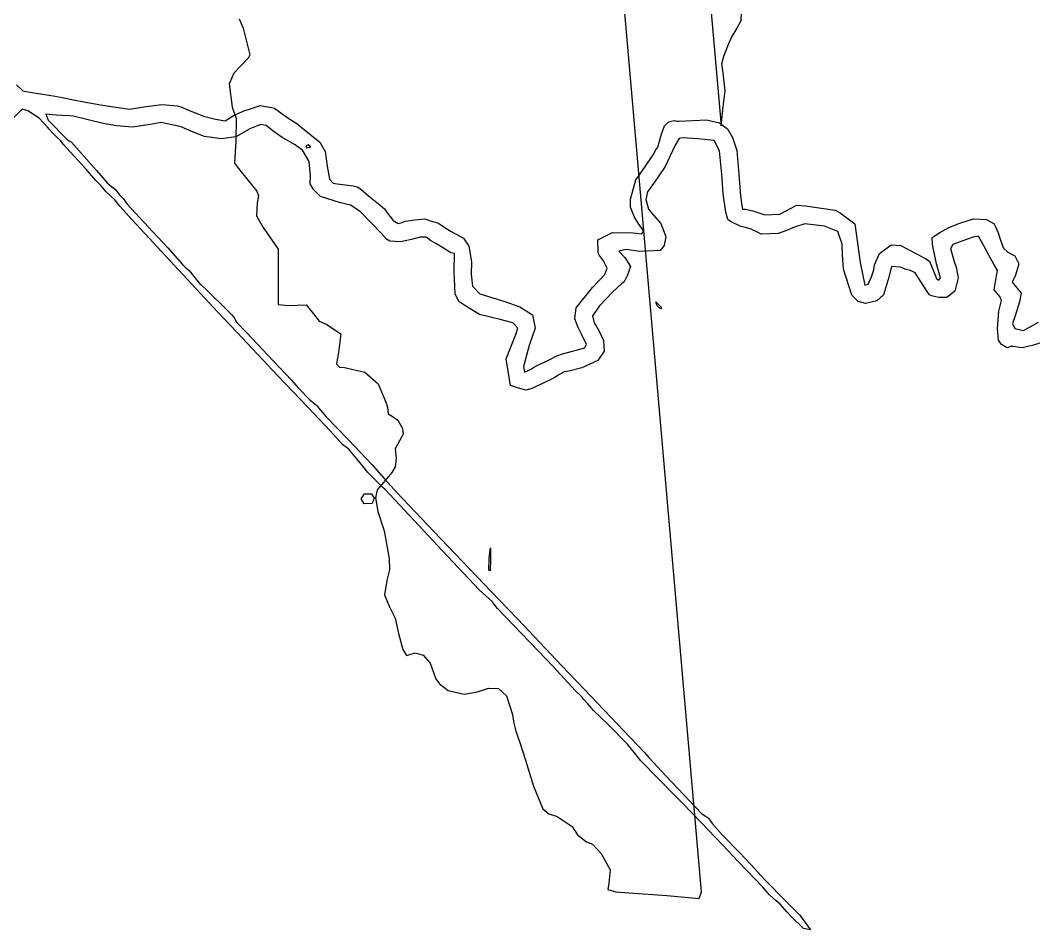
# Model space of a CAD drawing. Extents: x -65 to 166, y -50 to 139.
# Drawn here: x -23.72 to 23.04, y -39.86 to 2.11 of the extents above; entities that cross this region are included whole.
import ezdxf

# ---------------------------------------------------------------- set-up
doc = ezdxf.new("R2010")
doc.units = 0

msp = doc.modelspace()

# ---------------------------------------------------------------- linework, layer by layer
at = {"layer": 'Layer 1'}
for p, q in [((-2.193231, 120.798113), (8.61337, -2.753)), ((7.711687, -38.121853), (-3.0949, 85.98545)), ((9.544554, 2.101146), (9.567423, 2.892996)), ((-13.62233, 2.179736), (-13.432922, 1.745323)), ((9.269132, 1.595146), (9.544554, 2.101146)), ((-13.432922, 1.745323), (-13.12959, 0.513053)), ((9.091265, 1.325443), (9.269132, 1.595146)), ((8.736428, 0.463946), (8.973697, 1.038626)), ((8.973697, 1.038626), (9.091265, 1.325443)), ((-13.12959, 0.513053), (-13.212147, 0.362414)), ((-13.212147, 0.362414), (-13.865939, -0.335425)), ((8.647074, 0.096865), (8.736428, 0.463946)), ((8.715467, -0.331341), (8.647074, 0.096865)), ((-13.865939, -0.335425), (-14.080743, -0.821905)), ((8.804656, -1.148025), (8.715467, -0.331341)), ((-23.900568, -0.85962), (-23.607385, -1.149144)), ((-14.080743, -0.821905), (-13.939731, -1.899985)), ((-23.607385, -1.149144), (-23.367341, -1.197273)), ((-23.367341, -1.197273), (-23.075633, -1.239471)), ((-23.075633, -1.239471), (-22.115436, -1.394899)), ((-22.115436, -1.394899), (-21.786882, -1.444201)), ((8.708447, -1.876641), (8.804656, -1.148025)), ((-21.786882, -1.444201), (-21.338855, -1.539685)), ((-21.338855, -1.539685), (-20.711617, -1.669572)), ((-20.711617, -1.669572), (-20.26359, -1.74582)), ((-20.26359, -1.74582), (-20.024642, -1.793507)), ((-20.024642, -1.793507), (-18.680562, -1.991751)), ((-18.025572, -1.885489), (-17.196736, -1.768983)), ((-17.196736, -1.768983), (-16.476092, -1.83987)), ((-16.476092, -1.83987), (-16.262721, -1.902713)), ((-13.195928, -2.005723), (-12.653668, -1.815093)), ((-12.653668, -1.815093), (-12.130718, -1.912599)), ((-23.630799, -1.99693), (-24.325706, -2.676797)), ((-23.380896, -2.060633), (-23.630799, -1.99693)), ((-22.850896, -2.404834), (-23.380896, -2.060633)), ((-22.061635, -2.259782), (-22.540307, -2.217765)), ((-22.540307, -2.217765), (-22.435459, -2.499753)), ((-21.46664, -2.298105), (-22.061635, -2.259782)), ((-21.283373, -2.313627), (-21.46664, -2.298105)), ((-19.905143, -2.65583), (-21.283373, -2.313627)), ((-18.680562, -1.991751), (-18.025572, -1.885489)), ((-16.262721, -1.902713), (-16.002937, -2.02384)), ((-16.002937, -2.02384), (-15.602131, -2.181266)), ((-15.602131, -2.181266), (-15.263471, -2.305763)), ((-15.263471, -2.305763), (-14.717642, -2.457951)), ((-14.273501, -2.521933), (-13.851327, -2.266849)), ((-13.939731, -1.899985), (-13.764738, -2.417791)), ((-13.851327, -2.266849), (-13.362928, -2.052699)), ((-13.362928, -2.052699), (-13.195928, -2.005723)), ((-12.130718, -1.912599), (-11.997467, -1.949612)), ((-11.997467, -1.949612), (-11.462406, -2.335805)), ((-11.462406, -2.335805), (-11.206408, -2.500084)), ((8.61337, -2.753), (8.708447, -1.876641)), ((-22.450992, -2.843277), (-22.850896, -2.404834)), ((-22.435459, -2.499753), (-21.548714, -3.410743)), ((-19.277905, -2.765956), (-19.905143, -2.65583)), ((-18.546952, -2.813974), (-19.277905, -2.765956)), ((-17.724745, -2.69995), (-18.546952, -2.813974)), ((-17.21698, -2.606963), (-17.724745, -2.69995)), ((-16.30108, -2.802896), (-17.21698, -2.606963)), ((-15.783292, -3.039263), (-16.30108, -2.802896)), ((-14.717642, -2.457951), (-14.273501, -2.521933)), ((-13.764738, -2.417791), (-13.782675, -3.469665)), ((-12.626033, -2.704095), (-13.09899, -2.875768)), ((-12.376204, -2.738716), (-12.626033, -2.704095)), ((-12.04925, -3.001236), (-12.376204, -2.738716)), ((-11.206408, -2.500084), (-10.965828, -2.648392)), ((-10.965828, -2.648392), (-10.777784, -2.797735)), ((-10.777784, -2.797735), (-9.905063, -3.517291)), ((5.843641, -3.185278), (6.004534, -2.753836)), ((6.004534, -2.753836), (6.20039, -2.567333)), ((6.20039, -2.567333), (6.443167, -2.507079)), ((6.443167, -2.507079), (6.562396, -2.536551)), ((6.562396, -2.536551), (6.672187, -2.550747)), ((6.672187, -2.550747), (7.304981, -2.520239)), ((7.304981, -2.520239), (7.936089, -2.480461)), ((7.936089, -2.480461), (8.549011, -2.627221)), ((8.549011, -2.627221), (8.903558, -2.89011)), ((-22.385788, -2.91795), (-22.450992, -2.843277)), ((-22.238838, -3.089566), (-22.385788, -2.91795)), ((-22.028526, -3.292978), (-22.238838, -3.089566)), ((-15.215791, -3.251598), (-15.783292, -3.039263)), ((-14.43479, -3.353367), (-15.215791, -3.251598)), ((-13.778992, -3.264894), (-14.43479, -3.353367)), ((-13.09899, -2.875768), (-13.778992, -3.264894)), ((-11.634701, -3.296629), (-12.04925, -3.001236)), ((5.692082, -3.740874), (5.843641, -3.185278)), ((8.903558, -2.89011), (9.144427, -3.294826)), ((-21.865559, -3.434978), (-22.028526, -3.292978)), ((-21.751446, -3.604924), (-21.865559, -3.434978)), ((-21.427435, -3.963346), (-21.751446, -3.604924)), ((-21.548714, -3.410743), (-21.463279, -3.455545)), ((-21.463279, -3.455545), (-21.358739, -3.506379)), ((-21.358739, -3.506379), (-20.203829, -4.815989)), ((-13.782675, -3.469665), (-13.843226, -4.474995)), ((-11.034205, -3.640672), (-11.634701, -3.296629)), ((-10.969322, -3.694505), (-11.034205, -3.640672)), ((-10.702532, -3.884948), (-10.969322, -3.694505)), ((-10.436964, -3.634952), (-10.549818, -3.676244)), ((-10.549818, -3.676244), (-10.516613, -3.774336)), ((-10.516613, -3.774336), (-10.31749, -3.724558)), ((-10.31749, -3.724558), (-10.436964, -3.634952)), ((-10.31749, -3.724558), (-10.31749, -3.724558)), ((-9.905063, -3.517291), (-9.662177, -3.948137)), ((5.608337, -3.869093), (5.692082, -3.740874)), ((6.501609, -3.649345), (6.041069, -4.637967)), ((6.673564, -3.34736), (6.501609, -3.649345)), ((6.831059, -3.308618), (6.673564, -3.34736)), ((7.535585, -3.359759), (6.831059, -3.308618)), ((8.293325, -3.437314), (7.535585, -3.359759)), ((8.533984, -3.907923), (8.293325, -3.437314)), ((9.144427, -3.294826), (9.342479, -3.895335)), ((-20.704929, -4.750404), (-21.427435, -3.963346)), ((-10.39769, -4.399353), (-10.702532, -3.884948)), ((-9.662177, -3.948137), (-9.563433, -4.620741)), ((5.126098, -4.626685), (5.485673, -4.093649)), ((5.485673, -4.093649), (5.608337, -3.869093)), ((8.643521, -4.993594), (8.533984, -3.907923)), ((9.342479, -3.895335), (9.429163, -5.008946)), ((-13.843226, -4.474995), (-13.658551, -4.734459)), ((-10.339141, -5.081268), (-10.39769, -4.399353)), ((-9.563433, -4.620741), (-9.456191, -5.217213)), ((4.76684, -5.126283), (5.126098, -4.626685)), ((6.041069, -4.637967), (5.540077, -5.355355)), ((-20.233723, -5.274962), (-20.704929, -4.750404)), ((-20.203829, -4.815989), (-19.707265, -5.397612)), ((-13.658551, -4.734459), (-13.201784, -5.289307)), ((-10.344978, -5.432737), (-10.339141, -5.081268)), ((4.680706, -5.247907), (4.76684, -5.126283)), ((8.703641, -5.896295), (8.643521, -4.993594)), ((9.429163, -5.008946), (9.517885, -5.994606)), ((-19.994775, -5.530839), (-20.233723, -5.274962)), ((-19.755449, -5.812739), (-19.994775, -5.530839)), ((-19.707265, -5.397612), (-19.51312, -5.55757)), ((-19.51312, -5.55757), (-19.337643, -5.704955)), ((-13.201784, -5.289307), (-12.814769, -5.773662)), ((-10.185796, -5.692778), (-10.344978, -5.432737)), ((-9.456191, -5.217213), (-9.283416, -5.409204)), ((-9.283416, -5.409204), (-9.108566, -5.436918)), ((-9.108566, -5.436918), (-8.360032, -5.533478)), ((-8.360032, -5.533478), (-8.175964, -5.568298)), ((-8.175964, -5.568298), (-8.029119, -5.666147)), ((4.436155, -6.144487), (4.680706, -5.247907)), ((5.540077, -5.355355), (5.22046, -5.810735)), ((-19.575201, -5.977291), (-19.755449, -5.812739)), ((-19.359848, -6.172109), (-19.575201, -5.977291)), ((-19.337643, -5.704955), (-19.158432, -5.925461)), ((-19.158432, -5.925461), (-18.979221, -6.118566)), ((-12.814769, -5.773662), (-12.729979, -5.984994)), ((-12.729979, -5.984994), (-12.795902, -6.308137)), ((-9.874035, -6.024245), (-10.185796, -5.692778)), ((-8.941105, -6.318301), (-9.874035, -6.024245)), ((-8.029119, -5.666147), (-7.661408, -5.984784)), ((-7.661408, -5.984784), (-7.122401, -6.416527)), ((5.22046, -5.810735), (5.144839, -6.157498)), ((8.837165, -6.741084), (8.703641, -5.896295)), ((9.517885, -5.994606), (9.57353, -6.434663)), ((-19.136871, -6.464703), (-19.359848, -6.172109)), ((-18.561086, -7.093268), (-19.136871, -6.464703)), ((-18.979221, -6.118566), (-18.785076, -6.371471)), ((-18.785076, -6.371471), (-17.822779, -7.428061)), ((-12.795902, -6.308137), (-12.824014, -6.918155)), ((-8.484442, -6.423821), (-8.941105, -6.318301)), ((-8.040731, -6.718097), (-8.484442, -6.423821)), ((-7.122401, -6.416527), (-6.912378, -6.596396)), ((4.427225, -6.510777), (4.436155, -6.144487)), ((4.621269, -6.980282), (4.427225, -6.510777)), ((5.144839, -6.157498), (5.270945, -6.608633)), ((9.57353, -6.434663), (9.599216, -6.599836)), ((11.850041, -6.55811), (12.094969, -6.413832)), ((12.094969, -6.413832), (12.506545, -6.44532)), ((12.506545, -6.44532), (13.876055, -6.650241)), ((-12.824014, -6.918155), (-12.517043, -7.452167)), ((-7.057705, -7.727927), (-8.040731, -6.718097)), ((-6.912378, -6.596396), (-6.792904, -6.771281)), ((-6.792904, -6.771281), (-6.67343, -6.927166)), ((-6.67343, -6.927166), (-6.521369, -7.126985)), ((4.789877, -7.249098), (4.621269, -6.980282)), ((5.270945, -6.608633), (5.499271, -6.886085)), ((5.499271, -6.886085), (5.840041, -7.263791)), ((8.925343, -7.089908), (8.837165, -6.741084)), ((9.599216, -6.599836), (9.732353, -6.60569)), ((9.732353, -6.60569), (10.075841, -6.683707)), ((10.075841, -6.683707), (10.633611, -6.863604)), ((10.633611, -6.863604), (11.319057, -6.832763)), ((11.319057, -6.832763), (11.850041, -6.55811)), ((13.876055, -6.650241), (14.106228, -6.770098)), ((14.106228, -6.770098), (14.779745, -7.277147)), ((-16.625356, -9.191448), (-18.561086, -7.093268)), ((-17.822779, -7.428061), (-16.92193, -8.383854)), ((-12.517043, -7.452167), (-11.822142, -8.445552)), ((-6.521369, -7.126985), (-6.281122, -7.271244)), ((-6.281122, -7.271244), (-6.108276, -7.223107)), ((-6.108276, -7.223107), (-5.940475, -7.164501)), ((-5.940475, -7.164501), (-5.511313, -7.102841)), ((-5.511313, -7.102841), (-5.053791, -7.04679)), ((-5.053791, -7.04679), (-4.70211, -7.173185)), ((-4.70211, -7.173185), (-4.57898, -7.20104)), ((-4.57898, -7.20104), (-4.425032, -7.249162)), ((-4.425032, -7.249162), (-4.1748, -7.417341)), ((-4.1748, -7.417341), (-3.841199, -7.631511)), ((4.971884, -7.517914), (4.789877, -7.249098)), ((5.840041, -7.263791), (6.062526, -7.873949)), ((9.055737, -7.179513), (8.925343, -7.089908)), ((9.518442, -7.398193), (9.055737, -7.179513)), ((9.747868, -7.454499), (9.518442, -7.398193)), ((10.003931, -7.53101), (9.747868, -7.454499)), ((12.003519, -7.434786), (11.555492, -7.620056)), ((12.481306, -7.283905), (12.003519, -7.434786)), ((13.379759, -7.395557), (12.481306, -7.283905)), ((14.001452, -7.642046), (13.379759, -7.395557)), ((14.779745, -7.277147), (15.036315, -9.071057)), ((18.701602, -7.682176), (19.131416, -7.458162)), ((19.131416, -7.458162), (19.637699, -7.252439)), ((19.637699, -7.252439), (20.261082, -7.048114)), ((20.261082, -7.048114), (20.862249, -7.088962)), ((20.862249, -7.088962), (21.212456, -7.277203)), ((21.212456, -7.277203), (21.404769, -7.696752)), ((-6.830471, -7.995567), (-7.057705, -7.727927)), ((-5.264986, -7.90426), (-5.663485, -7.998573)), ((-4.989635, -7.899091), (-5.264986, -7.90426)), ((-4.799766, -8.04567), (-4.989635, -7.899091)), ((-3.841199, -7.631511), (-3.274182, -7.937685)), ((-3.274182, -7.937685), (-3.020987, -8.319678)), ((2.930163, -8.024283), (3.607867, -7.674793)), ((3.607867, -7.674793), (4.550302, -7.692996)), ((4.550302, -7.692996), (4.957319, -7.749456)), ((4.957319, -7.749456), (5.034978, -7.637387)), ((5.034978, -7.637387), (4.971884, -7.517914)), ((6.062526, -7.873949), (5.99399, -8.280029)), ((10.257479, -7.653915), (10.003931, -7.53101)), ((10.460447, -7.764405), (10.257479, -7.653915)), ((11.247697, -7.724786), (10.460447, -7.764405)), ((11.555492, -7.620056), (11.247697, -7.724786)), ((14.203335, -8.221175), (14.001452, -7.642046)), ((18.350348, -7.90619), (18.701602, -7.682176)), ((18.375212, -8.234744), (18.350348, -7.90619)), ((20.253705, -7.896772), (19.730343, -8.08627)), ((20.496572, -7.852311), (20.253705, -7.896772)), ((20.630693, -8.100917), (20.496572, -7.852311)), ((21.404769, -7.696752), (21.521895, -8.0854)), ((-16.92193, -8.383854), (-16.232089, -9.165273)), ((-6.676326, -8.082534), (-6.830471, -7.995567)), ((-6.174069, -8.111973), (-6.676326, -8.082534)), ((-5.663485, -7.998573), (-6.174069, -8.111973)), ((-4.541666, -8.192132), (-4.799766, -8.04567)), ((-4.234911, -8.368363), (-4.541666, -8.192132)), ((-3.851686, -8.616241), (-4.234911, -8.368363)), ((-3.020987, -8.319678), (-2.895874, -9.041285)), ((2.944184, -8.623034), (2.930163, -8.024283)), ((5.99399, -8.280029), (5.800125, -8.514412)), ((14.209809, -8.704096), (14.203335, -8.221175)), ((15.918386, -8.649106), (16.465863, -8.246454)), ((16.465863, -8.246454), (16.9053, -8.275046)), ((16.9053, -8.275046), (17.607986, -8.655188)), ((18.560839, -9.130799), (18.375212, -8.234744)), ((19.312184, -8.232834), (19.206866, -8.41384)), ((19.206866, -8.41384), (19.27869, -8.705384)), ((19.730343, -8.08627), (19.312184, -8.232834)), ((20.844133, -8.49296), (20.630693, -8.100917)), ((21.521895, -8.0854), (21.643077, -8.399019)), ((21.643077, -8.399019), (21.85187, -8.593165)), ((-11.822142, -8.445552), (-11.816546, -10.060142)), ((-3.68827, -8.654521), (-3.851686, -8.616241)), ((-3.702345, -9.504853), (-3.68827, -8.654521)), ((3.003921, -8.74989), (2.944184, -8.623034)), ((3.183132, -8.990625), (3.003921, -8.74989)), ((4.228597, -8.472795), (3.902308, -8.548129)), ((3.902308, -8.548129), (4.171124, -8.831604)), ((4.171124, -8.831604), (4.437676, -9.250828)), ((4.871176, -8.563756), (4.228597, -8.472795)), ((5.800125, -8.514412), (4.871176, -8.563756)), ((14.262604, -9.379668), (14.209809, -8.704096)), ((15.687885, -9.169433), (15.918386, -8.649106)), ((17.607986, -8.655188), (18.015798, -8.867862)), ((18.015798, -8.867862), (18.227536, -9.011321)), ((19.27869, -8.705384), (19.371921, -9.026561)), ((20.98482, -8.754642), (20.844133, -8.49296)), ((21.195476, -9.140682), (20.98482, -8.754642)), ((21.85187, -8.593165), (22.173171, -8.766472)), ((22.173171, -8.766472), (22.355391, -9.125122)), ((-15.604096, -10.288918), (-16.625356, -9.191448)), ((-16.232089, -9.165273), (-16.081977, -9.309776)), ((-16.081977, -9.309776), (-15.932634, -9.434332)), ((-2.895874, -9.041285), (-2.917278, -9.608785)), ((3.362343, -9.335957), (3.183132, -8.990625)), ((3.242687, -9.616309), (3.362343, -9.335957)), ((4.437676, -9.250828), (4.288333, -9.681027)), ((15.036315, -9.071057), (15.25377, -10.110937)), ((15.670232, -9.398335), (15.687885, -9.169433)), ((16.472389, -9.253739), (16.320609, -9.854985)), ((16.889317, -9.281792), (16.472389, -9.253739)), ((17.114143, -9.369498), (16.889317, -9.281792)), ((18.227536, -9.011321), (18.560874, -9.807807)), ((18.733114, -9.781476), (18.560839, -9.130799)), ((19.371921, -9.026561), (19.459627, -9.283411)), ((19.459627, -9.283411), (19.549232, -9.774)), ((21.368203, -9.428628), (21.195476, -9.140682)), ((22.355391, -9.125122), (22.205614, -9.651944)), ((-15.932634, -9.434332), (-15.693686, -9.735217)), ((-15.693686, -9.735217), (-15.454738, -10.038913)), ((-3.654867, -10.505851), (-3.702345, -9.504853)), ((-2.917278, -9.608785), (-2.851278, -10.154281)), ((2.681222, -10.213518), (3.242687, -9.616309)), ((4.288333, -9.681027), (4.13899, -9.95969)), ((14.641693, -10.569748), (14.262604, -9.379668)), ((15.407371, -10.069089), (15.549444, -9.725024)), ((15.549444, -9.725024), (15.670232, -9.398335)), ((17.35661, -9.438516), (17.114143, -9.369498)), ((17.575821, -9.547053), (17.35661, -9.438516)), ((17.879805, -10.026605), (17.575821, -9.547053)), ((18.560874, -9.807807), (18.66827, -9.889047)), ((18.66827, -9.889047), (18.733114, -9.781476)), ((19.549232, -9.774), (19.393982, -10.386108)), ((21.221555, -10.325848), (21.320559, -9.685949)), ((21.320559, -9.685949), (21.368203, -9.428628)), ((22.205614, -9.651944), (22.052532, -9.975543)), ((-15.454738, -10.038913), (-15.395001, -10.086358)), ((-15.395001, -10.086358), (-15.096316, -10.360483)), ((-11.816546, -10.060142), (-11.822436, -11.00893)), ((-2.851278, -10.154281), (-2.521712, -10.51717)), ((1.925663, -11.163604), (2.681222, -10.213518)), ((4.026458, -10.054282), (3.602415, -10.431664)), ((4.13899, -9.95969), (4.026458, -10.054282)), ((15.25377, -10.110937), (15.407371, -10.069089)), ((16.320609, -9.854985), (16.107229, -10.563447)), ((18.123508, -10.40229), (17.879805, -10.026605)), ((22.052532, -9.975543), (22.260357, -10.22917)), ((22.260357, -10.22917), (22.468188, -10.4828)), ((-14.618436, -11.342878), (-15.604096, -10.288918)), ((-15.096316, -10.360483), (-14.157359, -11.281097)), ((-3.481229, -10.862943), (-3.654867, -10.505851)), ((-2.521712, -10.51717), (-1.371172, -10.863262)), ((3.602415, -10.431664), (2.998689, -11.072017)), ((14.932996, -10.871594), (14.641693, -10.569748)), ((16.107229, -10.563447), (15.797404, -10.835527)), ((18.236919, -10.566566), (18.123508, -10.40229)), ((18.390186, -10.623975), (18.236919, -10.566566)), ((18.659253, -10.685946), (18.390186, -10.623975)), ((19.037951, -10.679015), (18.659253, -10.685946)), ((19.393982, -10.386108), (19.037951, -10.679015)), ((21.482405, -10.642199), (21.221555, -10.325848)), ((21.561239, -10.814351), (21.482405, -10.642199)), ((22.468188, -10.4828), (22.384132, -10.883804)), ((-11.822436, -11.00893), (-11.36039, -11.044259)), ((-11.36039, -11.044259), (-10.536304, -11.01381)), ((-10.536304, -11.01381), (-10.2121, -11.414388)), ((-3.208745, -11.050869), (-3.481229, -10.862943)), ((-2.53117, -11.47396), (-3.208745, -11.050869)), ((-1.371172, -10.863262), (-0.664476, -11.109136)), ((-0.664476, -11.109136), (-0.087612, -11.487514)), ((1.870029, -11.660932), (1.925663, -11.163604)), ((2.998689, -11.072017), (2.679656, -11.52819)), ((5.67132, -11.06626), (5.596284, -10.879336)), ((5.596284, -10.879336), (5.871337, -11.141218)), ((5.817274, -11.212644), (5.67132, -11.06626)), ((5.67132, -11.06626), (5.67132, -11.06626)), ((5.871337, -11.141218), (5.817274, -11.212644)), ((15.278814, -10.957288), (14.932996, -10.871594)), ((15.797404, -10.835527), (15.278814, -10.957288)), ((21.431199, -11.31678), (21.561239, -10.814351)), ((22.384132, -10.883804), (22.180047, -11.533234)), ((-13.722381, -12.302379), (-14.618436, -11.342878)), ((-14.157359, -11.281097), (-14.080787, -11.363737)), ((-14.080787, -11.363737), (-13.961313, -11.477614)), ((-13.961313, -11.477614), (-13.841839, -11.630959)), ((-13.841839, -11.630959), (-13.756988, -11.800826)), ((-10.2121, -11.414388), (-9.931665, -11.767234)), ((-1.583435, -11.691538), (-2.53117, -11.47396)), ((-0.087612, -11.487514), (0.029329, -12.093676)), ((2.020752, -12.071566), (1.870029, -11.660932)), ((2.679656, -11.52819), (2.760285, -11.844295)), ((21.370393, -12.135421), (21.431199, -11.31678)), ((22.180047, -11.533234), (22.066597, -11.875506)), ((-13.756988, -11.800826), (-13.285928, -12.296625)), ((-9.931665, -11.767234), (-9.607959, -11.912247)), ((-9.607959, -11.912247), (-8.92663, -12.363085)), ((-0.991653, -11.849331), (-1.583435, -11.691538)), ((-0.759441, -12.097337), (-0.991653, -11.849331)), ((-0.846048, -12.347151), (-0.759441, -12.097337)), ((0.029329, -12.093676), (-0.24846, -12.894324)), ((2.167603, -12.377128), (2.020752, -12.071566)), ((2.760285, -11.844295), (2.884514, -12.057677)), ((2.884514, -12.057677), (2.999215, -12.262438)), ((21.411666, -12.648431), (21.370393, -12.135421)), ((22.066597, -11.875506), (22.164559, -12.11254)), ((22.164559, -12.11254), (22.562246, -12.199357)), ((22.562246, -12.199357), (23.254156, -11.815366)), ((-11.840661, -14.305069), (-13.722381, -12.302379)), ((-13.285928, -12.296625), (-12.056568, -13.602275)), ((-8.92663, -12.363085), (-9.043692, -13.226726)), ((-1.307618, -13.515111), (-0.846048, -12.347151)), ((2.287077, -12.611846), (2.167603, -12.377128)), ((2.401062, -12.838726), (2.287077, -12.611846)), ((2.999215, -12.262438), (3.181622, -12.661213)), ((-0.24846, -12.894324), (-0.506513, -13.863693)), ((1.29242, -13.2856), (2.33188, -12.998332)), ((2.33188, -12.998332), (2.401062, -12.838726)), ((3.181622, -12.661213), (3.217864, -13.158242)), ((21.560739, -12.859481), (21.411666, -12.648431)), ((21.809982, -13.003749), (21.560739, -12.859481)), ((21.972273, -12.950813), (21.809982, -13.003749)), ((22.086902, -12.951378), (21.972273, -12.950813)), ((22.507816, -12.999567), (22.086902, -12.951378)), ((23.028435, -12.883735), (22.507816, -12.999567)), ((23.368882, -12.774699), (23.028435, -12.883735)), ((-9.043692, -13.226726), (-9.134577, -13.74479)), ((-1.096227, -14.745841), (-1.307618, -13.515111)), ((0.494966, -13.64431), (0.750366, -13.527972)), ((0.750366, -13.527972), (1.035031, -13.369691)), ((1.035031, -13.369691), (1.29242, -13.2856)), ((3.217864, -13.158242), (2.923169, -13.596358)), ((-12.056568, -13.602275), (-11.213414, -14.497283)), ((-9.134577, -13.74479), (-8.995394, -13.892918)), ((-8.995394, -13.892918), (-8.7701, -13.918718)), ((-8.7701, -13.918718), (-7.82093, -14.13358)), ((-0.506513, -13.863693), (-0.456464, -14.130126)), ((-0.281615, -14.0591), (-0.132273, -13.969495)), ((-0.132273, -13.969495), (0.012207, -13.885748)), ((0.012207, -13.885748), (0.243533, -13.761621)), ((0.243533, -13.761621), (0.494966, -13.64431)), ((2.192938, -13.93376), (1.585939, -14.089792)), ((2.923169, -13.596358), (2.192938, -13.93376)), ((-10.456561, -15.745249), (-11.840661, -14.305069)), ((-11.213414, -14.497283), (-10.891397, -14.864265)), ((-7.82093, -14.13358), (-7.21275, -14.672574)), ((-0.456464, -14.130126), (-0.281578, -14.059194)), ((-0.281578, -14.059194), (-0.281615, -14.0591)), ((0.909609, -14.387429), (0.34485, -14.66049)), ((1.153796, -14.236322), (0.909609, -14.387429)), ((1.373998, -14.115249), (1.153796, -14.236322)), ((1.585939, -14.089792), (1.373998, -14.115249)), ((-10.891397, -14.864265), (-10.367365, -15.406267)), ((-7.21275, -14.672574), (-6.977995, -15.226046)), ((-0.736413, -14.867953), (-1.096227, -14.745841)), ((-0.398604, -14.958997), (-0.736413, -14.867953)), ((-0.111248, -14.887145), (-0.398604, -14.958997)), ((0.34485, -14.66049), (-0.111248, -14.887145)), ((-10.367365, -15.406267), (-10.062145, -15.65828)), ((-6.977995, -15.226046), (-6.861253, -15.51306)), ((-9.418001, -16.836659), (-10.456561, -15.745249)), ((-10.062145, -15.65828), (-9.958937, -15.776031)), ((-9.958937, -15.776031), (-9.615449, -16.186354)), ((-6.861253, -15.51306), (-6.779382, -15.75847)), ((-6.779382, -15.75847), (-6.748349, -16.044262)), ((-9.615449, -16.186354), (-8.584989, -17.255934)), ((-6.748349, -16.044262), (-6.563698, -16.153573)), ((-6.563698, -16.153573), (-6.300417, -16.337137)), ((-6.300417, -16.337137), (-6.089987, -16.734583)), ((-6.089987, -16.734583), (-6.057448, -16.994573)), ((-8.838851, -17.478833), (-9.418001, -16.836659)), ((-8.584989, -17.255934), (-7.493849, -18.411174)), ((-6.229312, -17.293853), (-6.42521, -17.673953)), ((-6.057448, -16.994573), (-6.229312, -17.293853)), ((-8.667734, -17.613241), (-8.838851, -17.478833)), ((-8.584999, -17.662576), (-8.667734, -17.613241)), ((-8.197067, -18.125539), (-8.584999, -17.662576)), ((-6.42521, -17.673953), (-6.372831, -18.101228)), ((-7.774882, -18.643704), (-8.197067, -18.125539)), ((-6.372831, -18.101228), (-6.425703, -18.501037)), ((-7.698233, -18.748242), (-7.774882, -18.643704)), ((-7.493849, -18.411174), (-6.927154, -19.042496)), ((-6.425703, -18.501037), (-6.58574, -18.76352)), ((-6.9721, -19.465027), (-7.698233, -18.748242)), ((-6.58574, -18.76352), (-6.962796, -19.221227)), ((-6.927154, -19.042496), (-6.345656, -19.676838)), ((-7.259313, -19.556141), (-7.324958, -19.936603)), ((-6.962796, -19.221227), (-7.259313, -19.556141)), ((-6.898946, -19.524824), (-6.9721, -19.465027)), ((-6.434467, -20.015027), (-6.898946, -19.524824)), ((-7.987688, -19.975355), (-7.838346, -19.739423)), ((-7.85328, -20.19969), (-7.987688, -19.975355)), ((-7.838346, -19.739423), (-7.51627, -19.745933)), ((-7.51627, -19.745933), (-7.390319, -19.93769)), ((-7.390319, -19.93769), (-7.489607, -20.194426)), ((-7.324958, -19.936603), (-7.22711, -20.554162)), ((-6.001374, -20.50396), (-6.434467, -20.015027)), ((-6.345656, -19.676838), (-5.49889, -20.572893)), ((-7.489607, -20.194426), (-7.85328, -20.199691)), ((-7.85328, -20.199691), (-7.85328, -20.19969)), ((-7.22711, -20.554162), (-6.927969, -21.458907)), ((-5.120253, -21.437), (-6.001374, -20.50396)), ((-5.49889, -20.572893), (-4.33402, -21.808123)), ((-6.927969, -21.458907), (-6.702899, -22.724642)), ((-4.254067, -22.360634), (-5.120253, -21.437)), ((-4.33402, -21.808123), (-2.99958, -23.208753)), ((-2.549757, -24.168974), (-4.254067, -22.360634)), ((-2.081177, -22.720932), (-2.029875, -22.243037)), ((-2.029875, -22.243037), (-2.021929, -22.795605)), ((-6.702899, -22.724642), (-6.679044, -23.254278)), ((-2.10497, -23.2735), (-2.081177, -22.720932)), ((-2.021929, -22.795605), (-2.035945, -23.295107)), ((-6.679044, -23.254278), (-6.803205, -23.740172)), ((-2.99958, -23.208753), (-1.6555, -24.601003)), ((-2.035945, -23.295107), (-2.10497, -23.2735)), ((-2.10497, -23.2735), (-2.10497, -23.2735)), ((-6.803205, -23.740172), (-6.923751, -24.403751)), ((-2.086795, -24.595442), (-2.549757, -24.168974)), ((-6.923751, -24.403751), (-6.69646, -24.923582)), ((-1.954197, -24.721262), (-2.086795, -24.595442)), ((-1.700315, -25.041511), (-1.954197, -24.721262)), ((-1.6555, -24.601003), (-0.767892, -25.530117)), ((-6.69646, -24.923582), (-6.422085, -25.488658)), ((0.881545, -27.727471), (-1.700315, -25.041511)), ((-6.422085, -25.488658), (-6.275856, -26.189392)), ((-0.767892, -25.530117), (0.249368, -26.603637)), ((-6.275856, -26.189392), (-6.069967, -26.926991)), ((0.249368, -26.603637), (1.263728, -27.678907)), ((-6.069967, -26.926991), (-5.905477, -27.210007)), ((-5.789689, -27.180873), (-5.494375, -27.089567)), ((-5.494375, -27.089567), (-5.126439, -27.189986)), ((-5.905477, -27.210007), (-5.789689, -27.180873)), ((-5.126439, -27.189986), (-4.80617, -27.558022)), ((-4.80617, -27.558022), (-4.648254, -28.031937)), ((-4.648254, -28.031937), (-4.554709, -28.283454)), ((1.87981, -28.816201), (0.881545, -27.727471)), ((1.263728, -27.678907), (2.296488, -28.760007)), ((-4.554709, -28.283454), (-4.381411, -28.514782)), ((-4.381411, -28.514782), (-3.982125, -28.825286)), ((-3.982125, -28.825286), (-3.242432, -28.997806)), ((-3.242432, -28.997806), (-2.627475, -28.887422)), ((-2.627475, -28.887422), (-2.122171, -28.707645)), ((-2.122171, -28.707645), (-1.662167, -28.732789)), ((-1.662167, -28.732789), (-1.283546, -29.068657)), ((2.182593, -29.115162), (1.87981, -28.816201)), ((2.296488, -28.760007), (4.437668, -30.999787)), ((-1.283546, -29.068657), (-1.008205, -29.929879)), ((2.287133, -29.232041), (2.182593, -29.115162)), ((2.466344, -29.441165), (2.287133, -29.232041)), ((2.645555, -29.65431), (2.466344, -29.441165)), ((-1.008205, -29.929879), (-0.944559, -30.325809)), ((2.722878, -29.739849), (2.645555, -29.65431)), ((3.424787, -30.405695), (2.722878, -29.739849)), ((-0.944559, -30.325809), (-0.854265, -30.691964)), ((-0.854265, -30.691964), (-0.678596, -31.221958)), ((4.273214, -31.281314), (3.424787, -30.405695)), ((-0.678596, -31.221958), (-0.414712, -32.043612)), ((4.682669, -31.780345), (4.273214, -31.281314)), ((4.437668, -30.999787), (5.07984, -31.677766)), ((4.910799, -32.069592), (4.682669, -31.780345)), ((5.07984, -31.677766), (5.273985, -31.914449)), ((-0.414712, -32.043612), (-0.045605, -33.236422)), ((6.504739, -33.691692), (4.910799, -32.069592)), ((5.273985, -31.914449), (6.0655, -32.756441)), ((6.0655, -32.756441), (7.7232, -34.520741)), ((-0.045605, -33.236422), (0.384035, -34.28126)), ((6.833293, -34.016092), (6.504739, -33.691692)), ((7.693326, -34.908467), (6.833293, -34.016092)), ((0.384035, -34.28126), (0.665841, -34.517911)), ((0.665841, -34.517911), (1.050665, -34.638702)), ((7.7232, -34.520741), (7.872543, -34.613747)), ((1.050665, -34.638702), (1.743608, -35.102752)), ((8.678986, -35.952017), (7.693326, -34.908467)), ((7.872543, -34.613747), (8.021885, -34.702466)), ((8.021885, -34.702466), (8.225331, -34.979743)), ((8.225331, -34.979743), (8.679565, -35.500333)), ((1.743608, -35.102752), (1.984438, -35.481045)), ((1.984438, -35.481045), (2.405208, -35.807048)), ((8.679565, -35.500333), (9.461779, -36.303209)), ((2.405208, -35.807048), (2.682198, -35.91311)), ((2.682198, -35.91311), (3.075529, -36.348113)), ((9.39583, -36.707362), (8.678986, -35.952017)), ((3.075529, -36.348113), (3.491151, -37.103168)), ((9.461779, -36.303209), (9.993205, -36.85694)), ((10.54208, -37.901962), (9.39583, -36.707362)), ((9.993205, -36.85694), (10.635377, -37.553899)), ((3.491151, -37.103168), (3.431179, -37.712643)), ((3.431179, -37.712643), (3.393406, -38.010269)), ((10.635377, -37.553899), (11.612919, -38.557459)), ((3.393406, -38.010269), (3.751555, -38.116883)), ((3.751555, -38.116883), (4.372037, -38.158424)), ((4.372037, -38.158424), (6.104407, -38.291237)), ((6.104407, -38.291237), (7.608527, -38.427115)), ((7.608527, -38.427115), (7.711687, -38.121853)), ((10.855138, -38.245449), (10.54208, -37.901962)), ((11.153823, -38.523943), (10.855138, -38.245449)), ((11.337287, -38.677765), (11.153823, -38.523943)), ((11.650906, -39.034513), (11.337287, -38.677765)), ((11.612919, -38.557459), (12.248013, -39.188998)), ((11.845051, -39.258295), (11.650906, -39.034513)), ((12.424763, -39.813228), (11.845051, -39.258295)), ((12.248013, -39.188998), (12.743424, -39.86383)), ((12.570981, -39.840265), (12.424763, -39.813228)), ((12.743424, -39.86383), (12.570981, -39.840265))]:
    msp.add_line(p, q, dxfattribs=at)

doc.saveas('drawing.dxf')
